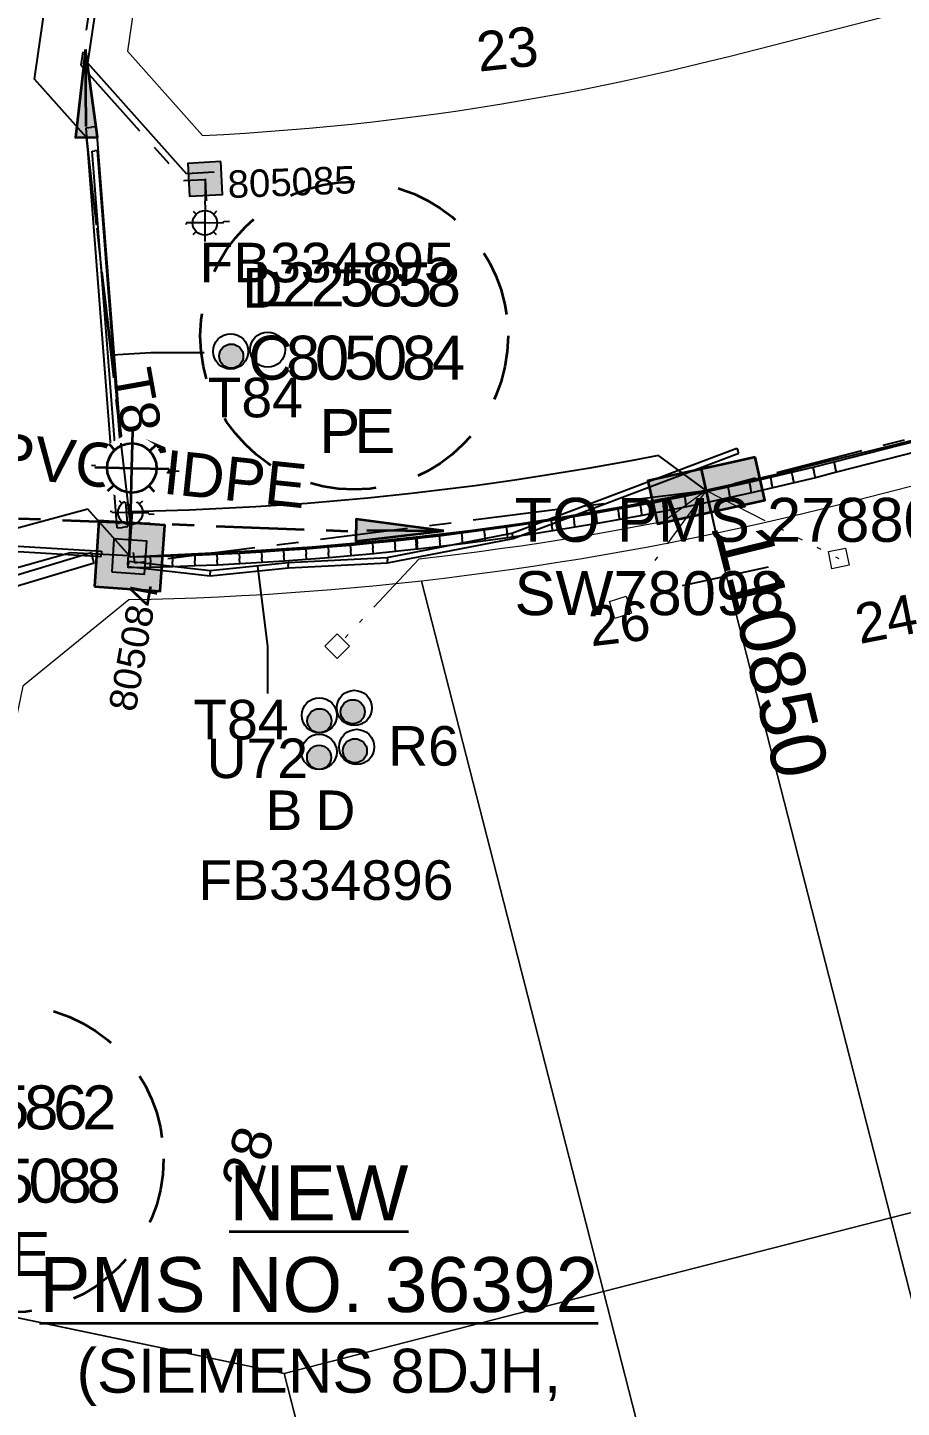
# Model space of a CAD drawing. Header units: metres. Extents: x 307635 to 308805, y 6256169 to 6257356.
# Drawn here: x 308206.2 to 308246, y 6256798.6 to 6256861.3 of the extents above; entities that cross this region are included whole.
import ezdxf
from ezdxf import colors
from ezdxf.entities.mleader import LeaderData, LeaderLine
from ezdxf.enums import TextEntityAlignment as Align
from ezdxf.math import Vec2, Vec3

# ---------------------------------------------------------------- set-up
doc = ezdxf.new("R2010")
doc.units = ezdxf.units.M
for name, pattern in [('Cable Exist UG', [7, 4, -1, 1, -1]), ('Dash', [5, 3, -2]), ('DASHED', [19.05, 12.7, -6.35]), ('PHANTOMX2', [6.6, 3, -0.75, 0.2, -0.75, 0.2, -0.75, 0.2, -0.75])]:
    doc.linetypes.add(name, pattern=pattern)
doc.layers.get('0').update_dxf_attribs({"color": 6})
doc.layers.get('Defpoints').update_dxf_attribs({"color": 250})
for name, color, linetype, lineweight in [('_User_HV_Exist', 1, 'Continuous', 35), ('_User_LV_Exist', 5, 'Continuous', 35), ('Cadastre Developer_SP_NEW', 92, 'Continuous', 15), ('Cadastre Land Parcels_SP_EXT', 118, 'Continuous', 15), ('Mains_LV_EXT', 163, 'Continuous', 25), ('Mains_LV_SL_EXT', 135, 'Continuous', 25), ('Services_SP_EXT', 42, 'PHANTOMX2', 20)]:
    doc.layers.add(name, color=color, linetype=linetype, lineweight=lineweight)
for name, color, linetype in [('Duct_SP_EXT', 30, 'Continuous'), ('Equip_SP_SL_EXT', 7, 'Continuous'), ('SupportsUG_SP_LV_EXT', 7, 'Continuous'), ('SupportsUG_SP_LV_SL_EXT', 7, 'Continuous'), ('UG_Details_SP_MISC', 7, 'Continuous')]:
    doc.layers.add(name, color=color, linetype=linetype)
doc.layers.add('UNKNOWN_FEATURES', color=1, linetype='DASHED', plot=False)
doc.styles.add('COLUMN_LABEL', font='arial.ttf', dxfattribs={"height": 2})
doc.styles.add('iecARIAL', font='arial.ttf', dxfattribs={"height": 2})
doc.styles.add('POLE_LABEL', font='arial.ttf', dxfattribs={"height": 2})
doc.styles.add('SL_LABEL', font='arial.ttf', dxfattribs={"height": 2})
doc.styles.get("Standard").update_dxf_attribs({"font": 'arial.ttf'})
doc.linetypes.add('Cable New UG', pattern='A,5.5,-0.01,["X",Standard,S=1.8,R=0,X=0,Y=-0.94],-1.7', length=7.21)

# ---------------------------------------------------------------- blocks, each defined once
blk = doc.blocks.new('COLUMN_EXT')
blk.add_hatch(color=256).paths.add_polyline_path([(1.5, -1.5), (1.5, 1.5), (-1.5, 1.5), (-1.5, -1.5)])
blk.add_lwpolyline([(1.5, 1.5), (-1.5, 1.5), (-1.5, -1.5), (1.5, -1.5)], close=True)
at = {"layer": 'Defpoints', "flags": 128}
for points in [[(0, 0), (0, -2)], [(2, -4), (-2, -4)]]:
    blk.add_lwpolyline(points, dxfattribs=at)
at = {"flags": 9}
for tag, p in [('SUBURB', (-1.813, 1.8)), ('NOTES', (-1.813, 2)), ('STREETNAME', (-1.813, 1.6)), ('LOCATION', (-1.813, 1.4)), ('LEGEND', (-1.813, 1.2)), ('OWNED_BY', (-1.813, 0.6)), ('USAGE', (-1.813, 1)), ('STATE', (-1.813, 0.8)), ('COLUMN_TYPE', (-1.813, 0.4))]:
    blk.add_attdef(tag, text='', height=0.2, rotation=180, dxfattribs=at).set_placement(p, align=Align.MIDDLE_LEFT)
at = {"flags": 1}
blk.add_attdef('Z', (-1.813, 2.351), '', height=0.2, rotation=180, dxfattribs=at)
at = {"flags": 9}
for tag, style, p in [('STRUCTURE_PLANT_NUMBER', 'POLE_LABEL', (-1.813, -0.031)), ('STREET_CODE', 'COLUMN_LABEL', (-1.813, 0.2))]:
    blk.add_attdef(tag, text='', height=0.2, rotation=180, dxfattribs=dict(at, style=style)).set_placement(p, align=Align.MIDDLE_LEFT)
at = {"style": 'COLUMN_LABEL', "width": 0.9, "flags": 8}
blk.add_attdef('ASSET_NUM', text='', height=2, rotation=270, dxfattribs=at).set_placement((2, -4), align=Align.MIDDLE_LEFT)
blk = doc.blocks.new('PILLAR_EXT')
blk.add_hatch(color=256).paths.add_polyline_path([(2.5, -1), (2.5, 1), (-2.5, 1), (-2.5, -1)])
for p, q in [((0, -1), (0, 1)), ((2.5, 0), (-2.5, 0))]:
    blk.add_line(p, q)
at = {"ltscale": 10}
blk.add_line((-2.5, 0), (2.5, 0), dxfattribs=at)
blk.add_lwpolyline([(2.5, 1), (1.25, 1), (-1.25, 1), (-2.5, 1), (-2.5, -1), (2.5, -1)], close=True)
at = {"layer": 'Defpoints'}
for p, q in [((0, 0), (0, -2)), ((2, -4), (-2, -4))]:
    blk.add_line(p, q, dxfattribs=at)
for tag, p, flags in [('SUBURB', (0, 2), 1), ('STREETNAME', (0, 1.8), 9), ('PARENT', (0, 1.6), 9), ('NOTES', (0, 1.4), 9), ('SUPPORT_TYPE', (0, 0.6), 9), ('LOCATION', (0, 1.2), 9), ('LEGEND', (0, 1), 9), ('USAGE', (0, 0.8), 9), ('OWNED_BY', (0, 0.2), 9), ('STATE', (0, 0.4), 9)]:
    blk.add_attdef(tag, p, '', height=0.2, rotation=180, dxfattribs=dict(flags=flags))
at = {"width": 0.9, "flags": 8}
blk.add_attdef('ASSET_NUM', text='', height=2, rotation=270, dxfattribs=at).set_placement((2, -4), align=Align.MIDDLE_LEFT)
blk = doc.blocks.new('DUCT_EXT')
blk.add_circle((0, 0.8), 0.8)
at = {"flags": 1}
blk.add_attdef('Z', (0, 0), '', height=0.2, dxfattribs=at)
at = {"flags": 9}
for tag, p in [('DUCT_CODE', (0, 0)), ('XSECT_TYPE', (0, -0.2)), ('STATE', (0, -0.6)), ('FB_REFERENCE', (0, -0.4)), ('NOTES', (0, -0.8))]:
    blk.add_attdef(tag, text='', height=0.2, dxfattribs=at).set_placement(p, align=Align.MIDDLE_LEFT)
blk = doc.blocks.new('*U274')
at = {"flags": 9}
for tag, p in [('LRATECODE', (-7.4, 0)), ('LOUTREACHVOCAB', (-7.2, 0)), ('LOUTREACH', (-7, 0)), ('LANTNUMBER', (-6.6, 0)), ('LNEW', (-6.4, 0)), ('LMASTVOCAB', (-6.2, 0)), ('LMAST', (-6, 0)), ('LLAMPVOCAB', (-5.8, 0)), ('LLAMP', (-5.6, 0)), ('LEXIST', (-5.4, 0)), ('LCHARGE3PERCENT', (-5.2, 0)), ('LCHARGE3', (-5, 0)), ('LCHARGE2PERCENT', (-4.8, 0)), ('LCHARGE2', (-4.6, 0)), ('LCHARGE1PERCENT', (-4.4, 0)), ('LCHARGE1', (-4.2, 0)), ('LCATEGORY', (-4, 0)), ('LBRACKETVOCAB', (-3.8, 0)), ('LBRACKET', (-3.6, 0)), ('LKINGHEIGHT', (-3.4, 0)), ('CREPLACE', (-3.2, 0)), ('CREMOVE', (-3, 0)), ('CNUMBER', (-2.8, 0)), ('CNEW', (-2.6, 0)), ('CEXIST', (-2.4, 0)), ('USAGE', (-2.2, 0)), ('STATE', (-2, 0)), ('OWNED_BY', (-1.8, 0)), ('ORIENTATION', (-1.6, 0)), ('OPERATING_VOLTAGE', (-1.4, 0)), ('NO_PHASES', (-1.2, 0)), ('LANTERN_TYPE', (-1, 0)), ('LANTERN_PURPOSE', (-0.8, 0)), ('CONTROL_TYPE', (-0.6, 0)), ('CONSTRUCTED_VOLTAGE', (-0.4, 0))]:
    blk.add_attdef(tag, text='', height=0.001, rotation=270, dxfattribs=at).set_placement(p, align=Align.MIDDLE_LEFT)
at = {"style": 'SL_LABEL', "flags": 9}
blk.add_attdef('STREET_CODE', text='', height=0.001, rotation=270, dxfattribs=at).set_placement((0, 0), align=Align.MIDDLE_LEFT)
at = {"flags": 1}
blk.add_attdef('Z', (0, 0), '', height=0.001, rotation=270, dxfattribs=at)
at = {"width": 0.9}
blk.add_attdef('LNUMBER', text='', height=1, rotation=269.7179, dxfattribs=at).set_placement((-1.03, -6.99), align=Align.MIDDLE_LEFT)
at = {"flags": 9}
for tag, p in [('LREMOVE', (0, -7.6)), ('LREPLACE', (0, -7.8)), ('LTYPE', (0, -8)), ('LTYPEVOCAB', (0, -8.2)), ('LEGEND', (0, -8.4)), ('SUBURB', (0, -8.6)), ('STREETNAME', (0, -8.8)), ('LOCATION', (0, -9)), ('NOTES', (0, -9.2)), ('MAINTAINED_BY', (0, -9.86))]:
    blk.add_attdef(tag, text='', height=0.001, dxfattribs=at).set_placement(p, align=Align.MIDDLE_LEFT)
blk.add_attdef('OPERATED_BY', (0, -9.61), '', height=0.001, dxfattribs=at)
blk.add_wipeout([(-0.03, -5.69), (-1.09, -5.06), (-1.71, -3.99), (-1.08, -2.93), (-0.01, -2.31), (1.05, -2.94), (1.67, -4.01), (1.04, -5.07)])
for p, q in [((0, 0), (-0.02, -4)), ((-1.08, -2.93), (-0.81, -3.2)), ((1.05, -2.94), (0.78, -3.21)), ((-0.02, -4), (-1.71, -3.99)), ((-1.09, -5.06), (-0.82, -4.79)), ((-0.02, -4), (-0.03, -5.69)), ((1.67, -4.01), (-0.02, -4)), ((1.04, -5.07), (0.77, -4.8))]:
    blk.add_line(p, q)
blk.add_circle((-0.02, -4), 1.12)
blk = doc.blocks.new('*U267')
at = {"width": 0.9}
blk.add_attdef('LNUMBER', text='', height=1, rotation=88.54368, dxfattribs=at).set_placement((1.178, 6.972), align=Align.MIDDLE_LEFT)
at = {"flags": 9}
for tag, p in [('LRATECODE', (-7.4, 0)), ('LOUTREACHVOCAB', (-7.2, 0)), ('LOUTREACH', (-7, 0)), ('LANTNUMBER', (-6.6, 0)), ('LNEW', (-6.4, 0)), ('LMASTVOCAB', (-6.2, 0)), ('LMAST', (-6, 0)), ('LLAMPVOCAB', (-5.8, 0)), ('LLAMP', (-5.6, 0)), ('LEXIST', (-5.4, 0)), ('LCHARGE3PERCENT', (-5.2, 0)), ('LCHARGE3', (-5, 0)), ('LCHARGE2PERCENT', (-4.8, 0)), ('LCHARGE2', (-4.6, 0)), ('LCHARGE1PERCENT', (-4.4, 0)), ('LCHARGE1', (-4.2, 0)), ('LCATEGORY', (-4, 0)), ('LBRACKETVOCAB', (-3.8, 0)), ('LBRACKET', (-3.6, 0)), ('LKINGHEIGHT', (-3.4, 0)), ('CREPLACE', (-3.2, 0)), ('CREMOVE', (-3, 0)), ('CNUMBER', (-2.8, 0)), ('CNEW', (-2.6, 0)), ('CEXIST', (-2.4, 0)), ('USAGE', (-2.2, 0)), ('STATE', (-2, 0)), ('OWNED_BY', (-1.8, 0)), ('ORIENTATION', (-1.6, 0)), ('OPERATING_VOLTAGE', (-1.4, 0)), ('NO_PHASES', (-1.2, 0)), ('LANTERN_TYPE', (-1, 0)), ('LANTERN_PURPOSE', (-0.8, 0)), ('CONTROL_TYPE', (-0.6, 0)), ('CONSTRUCTED_VOLTAGE', (-0.4, 0))]:
    blk.add_attdef(tag, text='', height=0.001, rotation=270, dxfattribs=at).set_placement(p, align=Align.MIDDLE_LEFT)
at = {"style": 'SL_LABEL', "flags": 9}
blk.add_attdef('STREET_CODE', text='', height=0.001, rotation=270, dxfattribs=at).set_placement((0.001, 0), align=Align.MIDDLE_LEFT)
at = {"flags": 1}
blk.add_attdef('Z', (0, 0), '', height=0.001, rotation=270, dxfattribs=at)
at = {"flags": 9}
for tag, p in [('LREMOVE', (0, -7.6)), ('LREPLACE', (0, -7.8)), ('LTYPE', (0, -8)), ('LTYPEVOCAB', (0, -8.2)), ('LEGEND', (0, -8.4)), ('SUBURB', (0, -8.6)), ('STREETNAME', (0, -8.8)), ('LOCATION', (0, -9)), ('NOTES', (0, -9.2)), ('MAINTAINED_BY', (0, -9.863))]:
    blk.add_attdef(tag, text='', height=0.001, dxfattribs=at).set_placement(p, align=Align.MIDDLE_LEFT)
blk.add_attdef('OPERATED_BY', (0, -9.607), '', height=0.001, dxfattribs=at)
blk.add_wipeout([(0.145, 5.686), (1.189, 5.032), (1.789, 3.956), (1.135, 2.911), (0.059, 2.312), (-0.986, 2.965), (-1.585, 4.042), (-0.932, 5.086)])
for p, q in [((0.102, 3.999), (0.145, 5.686)), ((-0.932, 5.086), (-0.673, 4.814)), ((1.189, 5.032), (0.917, 4.774)), ((-1.585, 4.042), (0.102, 3.999)), ((0, 0), (0.102, 3.999)), ((0.102, 3.999), (1.789, 3.956)), ((-0.986, 2.965), (-0.714, 3.224)), ((1.135, 2.911), (0.877, 3.183))]:
    blk.add_line(p, q)
blk.add_circle((0.102, 3.999), 1.125)
blk = doc.blocks.new('CCP_EXT')
at = {"flags": 9}
for tag, p in [('OWNED_BY', (0, -1)), ('USAGE', (0, -1.2)), ('STATE', (0, -1.8)), ('LEGEND', (0, -1.4)), ('LIFE_SUPPORT', (0, -1.6)), ('NOTES', (0, -2))]:
    blk.add_attdef(tag, text='', height=0.2, dxfattribs=at).set_placement(p, align=Align.MIDDLE_LEFT)
blk.add_wipeout([(0, 0.566), (0.566, 0), (0, -0.566), (-0.566, 0)])
blk.add_lwpolyline([(-0.566, 0), (0, 0.566), (0.566, 0), (0, -0.566), (-0.566, 0)])
at = {"flags": 1}
blk.add_attdef('Z', (0, 0), '', height=0.2, dxfattribs=at)
at = {"flags": 9}
for tag, p in [('CCP_TYPE', (0, 0)), ('OPERATING_VOLTAGE', (0, -0.6)), ('CONSTRUCTED_VOLTAGE', (0, -0.2)), ('NO_PHASES', (0, -0.4)), ('ORIENTATION', (0, -0.8))]:
    blk.add_attdef(tag, text='', height=0.2, dxfattribs=at).set_placement(p, align=Align.MIDDLE_LEFT)
blk = doc.blocks.new('CABLE_LARGE_EXT')
h = blk.add_hatch(color=256)
edge = h.paths.add_edge_path()
edge.add_arc((0, 0.55), 0.55, 0, 360)
blk.add_circle((0, 0.55), 0.55)
at = {"flags": 1}
blk.add_attdef('Z', (0, 0), '', height=0.2, dxfattribs=at)
at = {"flags": 9}
for tag, p in [('COND_CODE', (0, 0)), ('XSECT_SIZE', (0, -0.6)), ('STATE', (0, -0.4)), ('FB_REFERENCE', (0, -0.2)), ('NOTES', (0, -0.8))]:
    blk.add_attdef(tag, text='', height=0.2, dxfattribs=at).set_placement(p, align=Align.MIDDLE_LEFT)
blk = doc.blocks.new('*U252')
h = blk.add_hatch(color=256)
h.dxf.hatch_style = 1
h.paths.add_polyline_path([(3.992, -0.257), (0.032, 0.499), (-0.032, -0.499)])
blk.add_line((0.499, -0.032), (3.992, -0.257))
at = {"flags": 128}
blk.add_lwpolyline([(3.992, -0.257), (0.032, 0.499), (-0.032, -0.499)], close=True, dxfattribs=at)
blk.add_circle((0, 0), 0.0001)
blk = doc.blocks.new('*U313')
h = blk.add_hatch(color=256)
h.dxf.hatch_style = 1
h.paths.add_polyline_path([(3.987, 0.318), (-0.04, 0.498), (0.04, -0.498)])
blk.add_line((0.498, 0.04), (3.987, 0.318))
at = {"flags": 128}
blk.add_lwpolyline([(3.987, 0.318), (-0.04, 0.498), (0.04, -0.498)], close=True, dxfattribs=at)
blk.add_circle((0, 0), 0.0001)

msp = doc.modelspace()

# ---------------------------------------------------------------- linework, layer by layer
at = {"layer": '_User_LV_Exist', "linetype": 'Dash'}
msp.add_circle((308205.43, 6256809.9), 7, dxfattribs=at)
at = {"layer": 'Cadastre Developer_SP_NEW', "flags": 128}
msp.add_lwpolyline([(308200.306, 6256803.804), (308199.832, 6256801.527), (308199.306, 6256797.974), (308197.939, 6256788.753), (308194.466, 6256765.319), (308197.026, 6256762.278), (308202.495, 6256763.141), (308210.292, 6256765.147), (308217.104, 6256766.899), (308225.848, 6256769.149), (308217.913, 6256800.138), (308200.308, 6256803.81)], dxfattribs=at)
msp.add_lwpolyline([(308200.306, 6256803.804), (308217.913, 6256800.138), (308222.03, 6256784.123), (308196.393, 6256778.322), (308199.832, 6256801.527)], close=True, dxfattribs=at)
at = {"layer": 'Cadastre Land Parcels_SP_EXT', "linetype": 'Continuous'}
msp.add_lwpolyline([(308212.473, 6256871.813), (308210.784, 6256860.262), (308214.202, 6256856.431), (308215.173, 6256856.482), (308215.173, 6256856.482), (308216.143, 6256856.541), (308217.114, 6256856.607), (308218.083, 6256856.681), (308219.051, 6256856.764), (308220.019, 6256856.854), (308220.987, 6256856.952), (308221.954, 6256857.057), (308222.919, 6256857.171), (308223.884, 6256857.29), (308224.847, 6256857.42), (308225.81, 6256857.557), (308226.771, 6256857.702), (308227.731, 6256857.854), (308228.69, 6256858.015), (308229.648, 6256858.183), (308230.604, 6256858.359), (308231.56, 6256858.543), (308232.512, 6256858.734), (308233.464, 6256858.933), (308234.414, 6256859.138), (308235.362, 6256859.353), (308236.309, 6256859.575), (308237.253, 6256859.805), (308238.197, 6256860.043), (308250.76, 6256863.262)], dxfattribs=at)
for points in [[(308260.032, 6256810.93), (308252.09, 6256841.923), (308243.404, 6256839.698), (308242.43, 6256839.452), (308241.454, 6256839.214), (308240.477, 6256838.981), (308239.498, 6256838.756), (308238.517, 6256838.538), (308237.535, 6256838.327), (308245.508, 6256807.208), (308260.032, 6256810.93)], [(308245.508, 6256807.208), (308237.535, 6256838.327), (308236.514, 6256838.116), (308235.491, 6256837.912), (308234.468, 6256837.715), (308233.441, 6256837.527), (308232.415, 6256837.345), (308231.387, 6256837.171), (308230.358, 6256837.005), (308229.327, 6256836.846), (308228.295, 6256836.695), (308227.263, 6256836.552), (308226.229, 6256836.417), (308225.194, 6256836.289), (308224.159, 6256836.169), (308232.436, 6256803.859), (308245.508, 6256807.208)], [(308232.436, 6256803.859), (308224.159, 6256836.169), (308223.138, 6256836.058), (308222.116, 6256835.955), (308221.094, 6256835.859), (308220.071, 6256835.77), (308219.047, 6256835.688), (308218.023, 6256835.615), (308216.999, 6256835.549), (308215.973, 6256835.49), (308214.948, 6256835.439), (308213.922, 6256835.395), (308212.895, 6256835.359), (308211.869, 6256835.33), (308210.842, 6256835.308), (308206.028, 6256831.382), (308200.293, 6256803.813), (308217.912, 6256800.138), (308232.436, 6256803.859)], [(308267.969, 6256779.94), (308260.032, 6256810.93), (308245.508, 6256807.208), (308253.445, 6256776.218), (308267.969, 6256779.94)], [(308253.445, 6256776.218), (308245.508, 6256807.208), (308232.436, 6256803.859), (308240.373, 6256772.87), (308253.445, 6256776.218)], [(308240.373, 6256772.87), (308232.436, 6256803.859), (308217.912, 6256800.138), (308225.848, 6256769.149), (308240.373, 6256772.87)]]:
    msp.add_lwpolyline(points, close=True, dxfattribs=at)
at = {"layer": 'Duct_SP_EXT'}
for p, q in [((308208.903, 6256856.785), (308209.143, 6256856.804)), ((308209.382, 6256856.822), (308209.143, 6256856.804)), ((308251.608, 6256843.802), (308242.926, 6256841.578)), ((308251.727, 6256843.337), (308243.044, 6256841.113)), ((308242.926, 6256841.578), (308241.962, 6256841.335)), ((308242.926, 6256841.578), (308242.985, 6256841.346)), ((308240.036, 6256840.87), (308239.069, 6256840.649)), ((308241, 6256841.099), (308240.036, 6256840.87)), ((308240.036, 6256840.87), (308240.09, 6256840.637)), ((308241.962, 6256841.335), (308241, 6256841.099)), ((308241, 6256841.099), (308241.056, 6256840.866)), ((308241.112, 6256840.633), (308241.056, 6256840.866)), ((308242.078, 6256840.869), (308241.112, 6256840.633)), ((308241.962, 6256841.335), (308242.02, 6256841.102)), ((308242.078, 6256840.869), (308242.02, 6256841.102)), ((308243.044, 6256841.113), (308242.078, 6256840.869)), ((308243.044, 6256841.113), (308242.985, 6256841.346)), ((308237.141, 6256840.227), (308236.128, 6256840.017)), ((308238.103, 6256840.433), (308237.128, 6256840.224)), ((308237.128, 6256840.224), (308237.178, 6256839.989)), ((308237.141, 6256840.227), (308237.189, 6256839.992)), ((308239.069, 6256840.649), (308238.103, 6256840.433)), ((308238.103, 6256840.433), (308238.154, 6256840.199)), ((308238.205, 6256839.964), (308238.154, 6256840.199)), ((308239.175, 6256840.18), (308238.205, 6256839.964)), ((308239.069, 6256840.649), (308239.122, 6256840.415)), ((308239.175, 6256840.18), (308239.122, 6256840.415)), ((308240.145, 6256840.403), (308239.175, 6256840.18)), ((308240.145, 6256840.403), (308240.09, 6256840.637)), ((308241.112, 6256840.633), (308240.145, 6256840.403)), ((308234.109, 6256839.622), (308233.097, 6256839.436)), ((308235.118, 6256839.816), (308234.109, 6256839.622)), ((308234.109, 6256839.622), (308234.154, 6256839.386)), ((308236.128, 6256840.017), (308235.118, 6256839.816)), ((308235.118, 6256839.816), (308235.164, 6256839.58)), ((308235.211, 6256839.345), (308235.164, 6256839.58)), ((308236.224, 6256839.546), (308235.211, 6256839.345)), ((308236.128, 6256840.017), (308236.176, 6256839.782)), ((308236.224, 6256839.546), (308236.176, 6256839.782)), ((308237.238, 6256839.757), (308236.224, 6256839.546)), ((308237.228, 6256839.755), (308237.178, 6256839.989)), ((308237.238, 6256839.757), (308237.189, 6256839.992)), ((308238.205, 6256839.964), (308237.228, 6256839.755)), ((308230.056, 6256838.921), (308229.039, 6256838.765)), ((308231.071, 6256839.085), (308230.056, 6256838.921)), ((308230.056, 6256838.921), (308230.093, 6256838.684)), ((308232.085, 6256839.257), (308231.071, 6256839.085)), ((308231.071, 6256839.085), (308231.11, 6256838.848)), ((308233.097, 6256839.436), (308232.085, 6256839.257)), ((308232.085, 6256839.257), (308232.125, 6256839.02)), ((308232.166, 6256838.784), (308232.125, 6256839.02)), ((308233.182, 6256838.963), (308232.166, 6256838.784)), ((308233.097, 6256839.436), (308233.139, 6256839.2)), ((308233.182, 6256838.963), (308233.139, 6256839.2)), ((308234.198, 6256839.15), (308233.182, 6256838.963)), ((308234.198, 6256839.15), (308234.154, 6256839.386)), ((308235.211, 6256839.345), (308234.198, 6256839.15)), ((308225.984, 6256838.341), (308224.964, 6256838.215)), ((308227.004, 6256838.475), (308225.984, 6256838.341)), ((308225.984, 6256838.341), (308226.015, 6256838.103)), ((308228.021, 6256838.616), (308227.004, 6256838.475)), ((308227.004, 6256838.475), (308227.036, 6256838.237)), ((308229.039, 6256838.765), (308228.021, 6256838.616)), ((308228.021, 6256838.616), (308228.055, 6256838.378)), ((308228.089, 6256838.14), (308228.055, 6256838.378)), ((308229.11, 6256838.29), (308228.089, 6256838.14)), ((308229.039, 6256838.765), (308229.075, 6256838.527)), ((308229.11, 6256838.29), (308229.075, 6256838.527)), ((308230.13, 6256838.447), (308229.11, 6256838.29)), ((308230.13, 6256838.447), (308230.093, 6256838.684)), ((308231.149, 6256838.612), (308230.13, 6256838.447)), ((308231.149, 6256838.612), (308231.11, 6256838.848)), ((308232.166, 6256838.784), (308231.149, 6256838.612)), ((308218.901, 6256837.623), (308217.891, 6256837.551)), ((308219.91, 6256837.703), (308218.901, 6256837.623)), ((308218.901, 6256837.623), (308218.919, 6256837.384)), ((308220.919, 6256837.791), (308219.91, 6256837.703)), ((308219.91, 6256837.703), (308219.93, 6256837.464)), ((308221.928, 6256837.886), (308220.919, 6256837.791)), ((308220.919, 6256837.791), (308220.941, 6256837.552)), ((308222.935, 6256837.988), (308221.928, 6256837.886)), ((308221.928, 6256837.886), (308221.951, 6256837.647)), ((308221.974, 6256837.408), (308221.951, 6256837.647)), ((308223.894, 6256838.092), (308222.935, 6256837.988)), ((308222.935, 6256837.988), (308222.96, 6256837.749)), ((308222.985, 6256837.51), (308222.96, 6256837.749)), ((308223.943, 6256838.097), (308223.894, 6256838.092)), ((308223.894, 6256838.092), (308223.92, 6256837.853)), ((308223.894, 6256838.092), (308223.92, 6256837.853)), ((308223.946, 6256837.615), (308223.92, 6256837.853)), ((308223.946, 6256837.615), (308223.92, 6256837.853)), ((308224.964, 6256838.215), (308223.943, 6256838.097)), ((308223.943, 6256838.097), (308223.97, 6256837.859)), ((308223.997, 6256837.62), (308223.946, 6256837.615)), ((308223.997, 6256837.62), (308223.97, 6256837.859)), ((308225.021, 6256837.738), (308223.997, 6256837.62)), ((308224.964, 6256838.215), (308224.992, 6256837.976)), ((308225.021, 6256837.738), (308224.992, 6256837.976)), ((308226.045, 6256837.865), (308225.021, 6256837.738)), ((308226.045, 6256837.865), (308226.015, 6256838.103)), ((308227.068, 6256837.999), (308226.045, 6256837.865)), ((308227.068, 6256837.999), (308227.036, 6256838.237)), ((308228.089, 6256838.14), (308227.068, 6256837.999)), ((308192.629, 6256832.504), (308209.131, 6256837.462)), ((308192.767, 6256832.044), (308209.269, 6256837.002)), ((308209.131, 6256837.462), (308209.2, 6256837.232)), ((308209.269, 6256837.002), (308209.2, 6256837.232)), ((308213.846, 6256837.334), (308212.833, 6256837.298)), ((308212.833, 6256837.298), (308212.841, 6256837.058)), ((308212.849, 6256836.818), (308212.841, 6256837.058)), ((308214.858, 6256837.377), (308213.846, 6256837.334)), ((308213.846, 6256837.334), (308213.856, 6256837.094)), ((308213.865, 6256836.854), (308213.856, 6256837.094)), ((308215.869, 6256837.428), (308214.858, 6256837.377)), ((308214.858, 6256837.377), (308214.869, 6256837.137)), ((308214.88, 6256836.897), (308214.869, 6256837.137)), ((308216.881, 6256837.485), (308215.869, 6256837.428)), ((308215.869, 6256837.428), (308215.882, 6256837.188)), ((308215.895, 6256836.948), (308215.882, 6256837.188)), ((308216.91, 6256837.006), (308215.895, 6256836.948)), ((308217.891, 6256837.551), (308216.881, 6256837.485)), ((308216.881, 6256837.485), (308216.896, 6256837.246)), ((308216.91, 6256837.006), (308216.896, 6256837.246)), ((308217.923, 6256837.072), (308216.91, 6256837.006)), ((308217.891, 6256837.551), (308217.907, 6256837.311)), ((308217.923, 6256837.072), (308217.907, 6256837.311)), ((308218.937, 6256837.144), (308217.923, 6256837.072)), ((308218.937, 6256837.144), (308218.919, 6256837.384)), ((308219.95, 6256837.225), (308218.937, 6256837.144)), ((308219.95, 6256837.225), (308219.93, 6256837.464)), ((308220.963, 6256837.313), (308219.95, 6256837.225)), ((308220.963, 6256837.313), (308220.941, 6256837.552)), ((308221.974, 6256837.408), (308220.963, 6256837.313)), ((308222.985, 6256837.51), (308221.974, 6256837.408)), ((308223.946, 6256837.615), (308222.985, 6256837.51)), ((308211.834, 6256836.79), (308210.811, 6256836.768)), ((308212.849, 6256836.818), (308211.834, 6256836.79)), ((308213.865, 6256836.854), (308212.849, 6256836.818)), ((308214.88, 6256836.897), (308213.865, 6256836.854)), ((308215.895, 6256836.948), (308214.88, 6256836.897))]:
    msp.add_line(p, q, dxfattribs=at)
for points in [[(308214.268, 6256846.553), (308211.851, 6256846.553), (308210.086, 6256846.441)], [(308217.17, 6256831.056), (308217.17, 6256833.197), (308216.719, 6256836.846)]]:
    msp.add_lwpolyline(points, dxfattribs=at)
at = {"layer": 'Mains_LV_EXT', "linetype": 'Cable Exist UG'}
msp.add_lwpolyline([(308287.42, 6256853.04), (308284.195, 6256854.278), (308276.593, 6256852.331), (308276.593, 6256852.331), (308264.68, 6256849.278), (308263.61, 6256846.939), (308263.61, 6256846.939), (308254.876, 6256844.701), (308251.593, 6256843.86), (308249.312, 6256843.276), (308246.259, 6256842.494), (308242.65, 6256841.603), (308240.242, 6256840.996), (308237.117, 6256840.283)], dxfattribs=at)
at = {"layer": 'UG_Details_SP_MISC'}
for p, q in [((308209.185, 6256855.722), (308209.304, 6256855.731)), ((308210.367, 6256840.504), (308209.185, 6256855.722)), ((308209.424, 6256855.741), (308209.304, 6256855.731)), ((308210.606, 6256840.523), (308209.424, 6256855.741)), ((308228.266, 6256838.339), (308238.511, 6256842.213)), ((308238.511, 6256842.213), (308238.553, 6256842.101)), ((308238.596, 6256841.989), (308238.553, 6256842.101)), ((308228.331, 6256838.107), (308238.596, 6256841.989)), ((308210.367, 6256840.504), (308210.487, 6256840.513)), ((308210.606, 6256840.523), (308210.487, 6256840.513)), ((308190.451, 6256838.399), (308209.593, 6256837.291)), ((308190.465, 6256838.639), (308209.607, 6256837.53)), ((308222.593, 6256837.235), (308228.266, 6256838.339)), ((308228.266, 6256838.339), (308228.299, 6256838.223)), ((308222.622, 6256836.996), (308228.331, 6256838.107)), ((308228.331, 6256838.107), (308228.299, 6256838.223)), ((308209.593, 6256837.291), (308209.6, 6256837.411)), ((308209.607, 6256837.53), (308209.6, 6256837.411)), ((308214.552, 6256836.645), (308218.09, 6256837.013)), ((308218.09, 6256837.013), (308222.593, 6256837.235)), ((308218.09, 6256837.013), (308218.099, 6256836.894)), ((308218.108, 6256836.774), (308222.622, 6256836.996)), ((308222.593, 6256837.235), (308222.608, 6256837.115)), ((308222.622, 6256836.996), (308222.608, 6256837.115)), ((308210.817, 6256836.827), (308210.831, 6256836.946)), ((308210.817, 6256836.827), (308214.551, 6256836.403)), ((308214.551, 6256836.403), (308218.108, 6256836.774)), ((308214.551, 6256836.403), (308214.552, 6256836.524)), ((308214.552, 6256836.645), (308214.552, 6256836.524)), ((308218.108, 6256836.774), (308218.099, 6256836.894))]:
    msp.add_line(p, q, dxfattribs=at)

# ---------------------------------------------------------------- block references
at = {"layer": '_User_HV_Exist', "color": 5, "linetype": 'Cable New UG', "lineweight": 0, "rotation": 354.9761996801508}
msp.add_blockref('*U313', (308221.18, 6256838.483), dxfattribs=at)
at = {"layer": '_User_LV_Exist', "color": 5, "linetype": 'Cable New UG', "lineweight": 0}
for rotation in [94.21759795494678, 94.21759795494674]:
    msp.add_blockref('*U252', (308208.919, 6256856.344), dxfattribs=dict(at, rotation=rotation))
at = {"layer": 'Duct_SP_EXT'}
for name, p in [('DUCT_EXT', (308215.481, 6256845.81)), ('DUCT_EXT', (308217.163, 6256845.888)), ('CABLE_LARGE_EXT', (308215.507, 6256845.845)), ('DUCT_EXT', (308219.518, 6256829.264)), ('DUCT_EXT', (308221.104, 6256829.599)), ('CABLE_LARGE_EXT', (308221.033, 6256829.673)), ('CABLE_LARGE_EXT', (308219.518, 6256829.264)), ('DUCT_EXT', (308219.505, 6256827.6)), ('DUCT_EXT', (308221.213, 6256827.826)), ('CABLE_LARGE_EXT', (308221.131, 6256827.897)), ('CABLE_LARGE_EXT', (308219.505, 6256827.6))]:
    msp.add_blockref(name, p, dxfattribs=at)
at = {"layer": 'SupportsUG_SP_LV_SL_EXT'}
ref = msp.add_blockref('COLUMN_EXT', (308214.319, 6256854.455), dxfattribs=dict(at, xscale=0.4999999999999999, yscale=0.4999999999999999, zscale=0.4999999999999999, rotation=3.112426613652402))
ref.add_attrib('ASSET_NUM', '805085', dxfattribs={"layer": '0', "height": 1.25, "rotation": 2.21249, "style": 'COLUMN_LABEL'}).set_placement((308215.319, 6256854.83), align=Align.TOP_LEFT)
ref = msp.add_blockref('COLUMN_EXT', (308210.869, 6256837.287), dxfattribs=dict(at, xscale=0.5, yscale=0.5, zscale=0.5, rotation=176.1716740802323))
ref.add_attrib('ASSET_NUM', '805084', dxfattribs={"layer": '0', "height": 1.25, "rotation": 79.71417, "style": 'COLUMN_LABEL'}).set_placement((308210.958, 6256836.13), align=Align.TOP_RIGHT)

# ---------------------------------------------------------------- texts
at = {"layer": '_User_HV_Exist', "insert": (308219.491, 6256802.458), "char_height": 3, "attachment_point": 5}
msp.add_mtext('{\\H0.83333x;\\LNEW\\PPMS NO. 36392\\P\\H0.8x;\\l(SIEMENS 8DJH, \\PCONFIGURATION: RTRR)}', dxfattribs=at)
at = {"layer": '_User_LV_Exist', "char_height": 2, "attachment_point": 5}
for s, insert in [('{\\T0.8;L225858\\PC805084\\PPE}', (308221.1, 6256846.325)), ('{\\T0.8;L225862\\PC805088\\PPE}', (308205.43, 6256808.9))]:
    msp.add_mtext(s, dxfattribs=dict(at, insert=insert))
at = {"layer": 'Cadastre Land Parcels_SP_EXT'}
for s, rotation, p in [('23', 6.18862, (308226.769, 6256859.329)), ('26', 6.6938, (308231.876, 6256833.197)), ('24', 11.08868, (308244.095, 6256833.303)), ('28', 74.65096, (308216.749, 6256808.337))]:
    msp.add_text(s, height=1.8, rotation=rotation, dxfattribs=at).set_placement(p)
at = {"layer": 'Duct_SP_EXT'}
for s, p in [('FB334895', (308214.066, 6256849.752)), ('D', (308216.023, 6256848.598)), ('T84', (308214.433, 6256843.613)), ('T84', (308213.781, 6256828.967)), ('R6', (308222.645, 6256827.773)), ('U72', (308214.387, 6256827.208)), ('B', (308217.069, 6256824.844)), ('D', (308219.34, 6256824.844)), ('FB334896', (308214.012, 6256821.667))]:
    msp.add_text(s, height=1.8, dxfattribs=at).set_placement(p)
at = {"layer": 'Mains_LV_EXT'}
msp.add_text('T84', height=1.8, rotation=280.10436, dxfattribs=at).set_placement((308210.07, 6256845.662))

# ---------------------------------------------------------------- next in the draw order: block references
at = {"layer": 'Equip_SP_SL_EXT', "xscale": 0.5, "yscale": 0.5, "zscale": 0.5}
for name, p in [('*U274', (308214.319, 6256854.455)), ('*U267', (308210.869, 6256837.286))]:
    msp.add_blockref(name, p, dxfattribs=at)
at = {"layer": 'Services_SP_EXT'}
for p, rotation in [((308243.141, 6256837.198), 236.5441002556324), ((308233.212, 6256834.973), 332.5441001565998), ((308220.328, 6256833.207), 179.9999999999996)]:
    msp.add_blockref('CCP_EXT', p, dxfattribs=dict(at, rotation=rotation))

# ---------------------------------------------------------------- next in the draw order: linework, layer by layer
at = {"layer": '_User_HV_Exist', "linetype": 'Cable Exist UG', "flags": 128}
msp.add_lwpolyline([(308166.086, 6256843.019), (308189.003, 6256839.664), (308221.674, 6256838.407)], dxfattribs=at)
at = {"layer": '_User_LV_Exist', "linetype": 'Cable Exist UG', "lineweight": -2, "flags": 128}
msp.add_lwpolyline([(308208.919, 6256856.344), (308211.1, 6256836.998), (308237.116, 6256840.287), (308256.23, 6256845.185)], dxfattribs=at)
at = {"layer": '_User_LV_Exist', "linetype": 'Dash'}
msp.add_circle((308221.1, 6256847.325), 7, dxfattribs=at)
at = {"layer": 'Duct_SP_EXT'}
for p, q in [((308210.324, 6256838.592), (308208.903, 6256856.785)), ((308210.802, 6256838.629), (308209.382, 6256856.822)), ((308210.324, 6256838.592), (308210.563, 6256838.611)), ((308210.802, 6256838.629), (308210.563, 6256838.611)), ((308211.822, 6256837.27), (308210.801, 6256837.248)), ((308210.801, 6256837.248), (308210.806, 6256837.008)), ((308210.811, 6256836.768), (308210.806, 6256837.008)), ((308212.833, 6256837.298), (308211.822, 6256837.27)), ((308211.822, 6256837.27), (308211.828, 6256837.03)), ((308211.834, 6256836.79), (308211.828, 6256837.03))]:
    msp.add_line(p, q, dxfattribs=at)
at = {"layer": 'Mains_LV_EXT', "linetype": 'Cable Exist UG'}
msp.add_lwpolyline([(308237.117, 6256840.283), (308234.942, 6256841.883), (308234.942, 6256841.883), (308233.682, 6256841.641), (308231.73, 6256841.286), (308229.848, 6256840.976), (308228.405, 6256840.754), (308226.61, 6256840.505), (308223.71, 6256840.144), (308221.727, 6256839.936), (308218.961, 6256839.697), (308216.625, 6256839.537), (308213.586, 6256839.389), (308210.923, 6256839.312), (308208.919, 6256856.344), (308206.556, 6256858.993), (308206.556, 6256858.993), (308208.26, 6256870.645), (308210.494, 6256872.102)], dxfattribs=at)
at = {"layer": 'Mains_LV_SL_EXT', "linetype": 'Cable Exist UG'}
for points in [[(308210.494, 6256872.102), (308208.67, 6256859.627), (308208.67, 6256859.627), (308213.348, 6256854.384), (308214.307, 6256854.434)], [(308210.882, 6256837.31), (308208.984, 6256839.442), (308208.984, 6256839.442), (308192.004, 6256834.827), (308188.991, 6256838.666), (308158.249, 6256843.157)], [(308237.117, 6256840.283), (308233.245, 6256839.529), (308233.245, 6256839.529), (308230.37, 6256839.033), (308228.694, 6256838.775), (308226.369, 6256838.452), (308224.06, 6256838.172), (308221.921, 6256837.946), (308219.183, 6256837.708), (308216.397, 6256837.52), (308214.018, 6256837.406), (308211.2, 6256837.271)], [(308210.882, 6256837.31), (308208.191, 6256837.458), (308208.191, 6256837.458), (308192.719, 6256833.032), (308192.719, 6256833.032), (308190.13, 6256820.788), (308187.893, 6256810.884)]]:
    msp.add_lwpolyline(points, dxfattribs=at)
at = {"layer": 'Services_SP_EXT'}
for points in [[(308237.117, 6256840.283), (308235.154, 6256838.866), (308234.063, 6256838.658), (308233.021, 6256838.468), (308231.922, 6256838.276), (308230.71, 6256838.075), (308229.586, 6256837.898), (308228.682, 6256837.762), (308227.833, 6256837.641), (308226.68, 6256837.484), (308225.348, 6256837.315), (308224.045, 6256837.163), (308220.328, 6256833.207)], [(308237.117, 6256840.283), (308233.212, 6256834.973)], [(308237.117, 6256840.283), (308243.141, 6256837.198)]]:
    msp.add_lwpolyline(points, dxfattribs=at)
at = {"layer": 'UG_Details_SP_MISC'}
for q in [(308210.831, 6256836.946), (308214.552, 6256836.645)]:
    msp.add_line((308210.845, 6256837.065), q, dxfattribs=at)
at = {"layer": 'UNKNOWN_FEATURES'}
msp.add_lwpolyline([(308214.726, 6256854.756), (308213.476, 6256854.691), (308208.987, 6256859.723), (308210.791, 6256872.059)], dxfattribs=at)

# ---------------------------------------------------------------- next in the draw order: block references
at = {"layer": '_User_LV_Exist', "lineweight": -2, "rotation": 176.1716740802323}
msp.add_blockref('COLUMN_EXT', (308210.882, 6256837.31), dxfattribs=at)
at = {"layer": '_User_LV_Exist'}
ref = msp.add_blockref('PILLAR_EXT', (308237.12, 6256840.284), dxfattribs=dict(at, rotation=12.40017691376075))
ref.add_attrib('ASSET_NUM', '110850', dxfattribs={"layer": '0', "height": 2.5, "rotation": 283.76072, "style": 'iecARIAL'}).set_placement((308238.752, 6256838.625), align=Align.MIDDLE_LEFT)
at = {"layer": 'SupportsUG_SP_LV_EXT'}
ref = msp.add_blockref('PILLAR_EXT', (308237.117, 6256840.283), dxfattribs=dict(at, rotation=12.40017691376075))
ref.add_attrib('ASSET_NUM', '110850', dxfattribs={"layer": '0', "height": 2.5, "rotation": 283.76072, "style": 'iecARIAL'}).set_placement((308238.749, 6256838.624), align=Align.MIDDLE_LEFT)

# ---------------------------------------------------------------- next in the draw order: texts
at = {"layer": '_User_HV_Exist', "lineweight": 0, "insert": (308197.015, 6256843.77), "char_height": 2, "attachment_point": 2, "rotation": 354.02164}
msp.add_mtext('(U72) 240mm² Al XLPE/PVC/HDPE', dxfattribs=at)
at = {"layer": '_User_HV_Exist', "linetype": 'ByBlock', "lineweight": 0, "ltscale": 0.5, "insert": (308228.394, 6256839.952), "char_height": 2, "attachment_point": 1}
msp.add_mtext_dynamic_manual_height_columns('TO PMS 27880\\PSW78098', width=37.50271, gutter_width=12.5, heights=[0], dxfattribs=at)

# ---------------------------------------------------------------- next in the draw order: leaders
at = {"layer": '_User_HV_Exist'}
ml = msp.add_multileader_mtext('Standard', dxfattribs=at)
ml.set_content('HIGH PRESSURE \\PGAS LINE IN AREA', color=256)
ml.set_leader_properties()
ml.build(insert=Vec2(0, 0))
ml.multileader.update_dxf_attribs({"leader_type": 2, "has_text_frame": 1, "text_left_attachment_type": 2, "text_right_attachment_type": 2, "dogleg_length": 0.01, "arrow_head_size": 2.5})
ctx = ml.context
ctx.base_point, ctx.char_height, ctx.arrow_head_size, ctx.landing_gap_size, ctx.plane_origin = Vec3(308191.187, 6256869.108), 2.5, 2.5, 1, Vec3(308191.877, 6256866.034)
ctx.left_attachment, ctx.right_attachment = 2, 2
notes = []
notes.append((ctx, [(0, (1, 1, 0), (308191.177, 6256869.108), (1, 0), 0.01, [(0, [(308169.267, 6256846.136)], 0, [])])]))
ctx.mtext.insert, ctx.mtext.flow_direction = Vec3(308192.187, 6256872.505), 5
for ctx, leaders in notes:
    for number, flags, end, landing, length, lines in leaders:
        leader = LeaderData()
        leader.index, (leader.has_last_leader_line, leader.has_dogleg_vector, leader.attachment_direction) = number, flags
        leader.last_leader_point, leader.dogleg_vector, leader.dogleg_length = Vec3(end), Vec3(landing), length
        for number, points, colour, breaks in lines:
            line = LeaderLine()
            line.index, line.vertices, line.color, line.breaks = number, Vec3.list(points), colors.encode_raw_color(colour), breaks
            leader.lines.append(line)
        ctx.leaders.append(leader)

# ---------------------------------------------------------------- next in the draw order: block references
at = {"layer": '_User_LV_Exist', "lineweight": -2}
msp.add_blockref('*U267', (308210.882, 6256837.31), dxfattribs=at)

# ---------------------------------------------------------------- next in the draw order: linework, layer by layer
at = {"layer": '_User_LV_Exist', "linetype": 'Cable Exist UG', "lineweight": -2, "flags": 128}
msp.add_lwpolyline([(308208.919, 6256856.344), (308211.1, 6256836.998), (308237.116, 6256840.287), (308256.23, 6256845.185)], dxfattribs=at)

doc.saveas('drawing.dxf')
